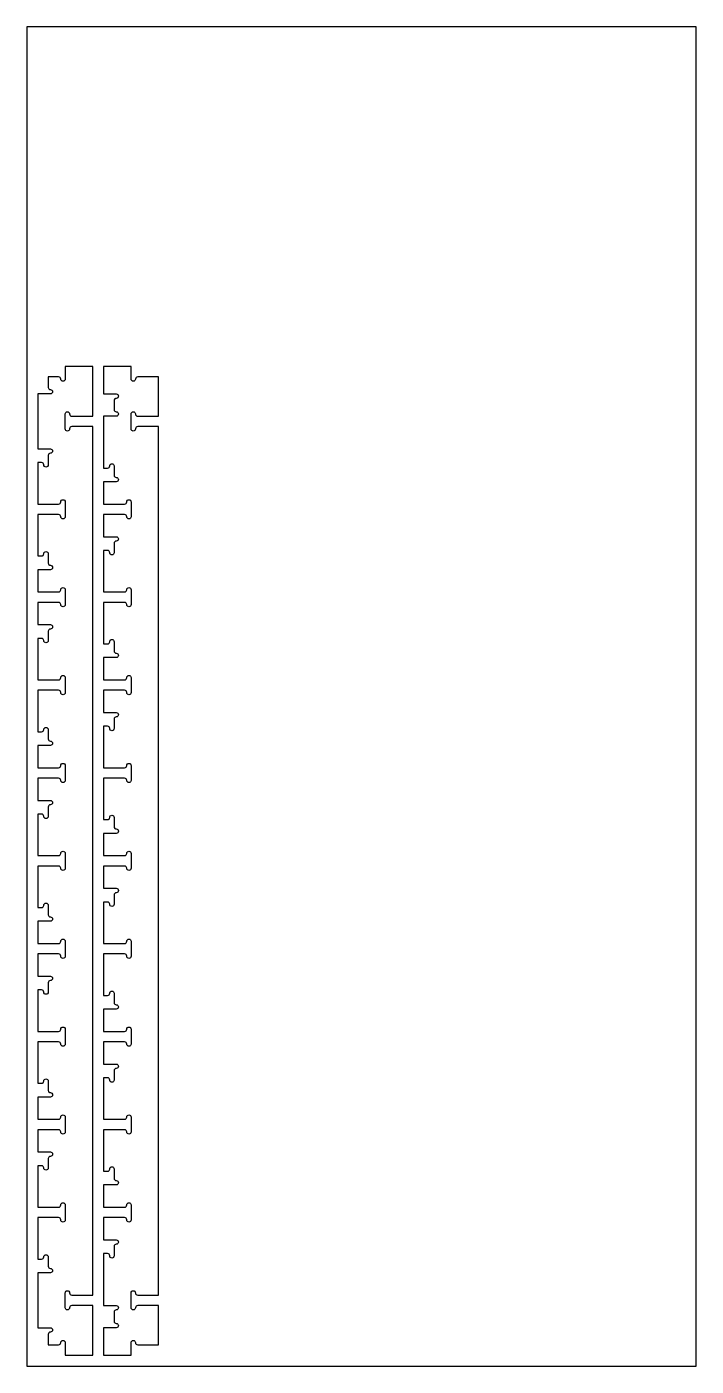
# Model space of a CAD drawing. Header units: inches. Extents: x 1367 to 1651, y -1653 to -1438.
# Drawn here: x 1603.2 to 1651.2, y -1534.4 to -1438.4 of the extents above; entities that cross this region are included whole.
import ezdxf

# ---------------------------------------------------------------- set-up
doc = ezdxf.new("R2010")
doc.units = ezdxf.units.IN
doc.header["$MEASUREMENT"] = 0
doc.layers.add('000_NOTES', color=6, linetype='Continuous')
doc.layers.add('CUT_THRU', color=7, linetype='Continuous')

msp = doc.modelspace()

# ---------------------------------------------------------------- linework, layer by layer
at = {"layer": 'CUT_THRU'}
for points in [[(1607.924, -1467.083), (1606.428, -1467.083, 0.414214), (1606.27, -1467.24, -1), (1605.955, -1467.24), (1605.955, -1466.177, -1), (1606.27, -1466.177, 0.414214), (1606.428, -1466.335), (1607.924, -1466.335), (1607.924, -1462.772), (1605.955, -1462.772), (1605.955, -1463.677, -1), (1605.64, -1463.677, 0.414214), (1605.483, -1463.52), (1604.735, -1463.52), (1604.735, -1464.268, 0.414214), (1604.892, -1464.425, -1), (1604.892, -1464.74), (1603.987, -1464.74), (1603.987, -1468.677), (1604.892, -1468.677, -1), (1604.892, -1468.992, 0.414214), (1604.735, -1469.15), (1604.735, -1469.819, -1), (1604.42, -1469.819, 0.414214), (1604.262, -1469.662), (1603.987, -1469.662), (1603.987, -1472.634), (1605.483, -1472.634, 0.414214), (1605.64, -1472.476, -1), (1605.955, -1472.476), (1605.955, -1473.539, -1), (1605.64, -1473.539, 0.414214), (1605.483, -1473.382), (1603.987, -1473.382), (1603.987, -1476.354), (1604.262, -1476.354, 0.414214), (1604.42, -1476.197, -1), (1604.735, -1476.197), (1604.735, -1476.866, 0.414214), (1604.892, -1477.024, -1), (1604.892, -1477.339), (1603.987, -1477.339), (1603.987, -1478.933), (1605.483, -1478.933, 0.414214), (1605.64, -1478.776, -1), (1605.955, -1478.776), (1605.955, -1479.839, -1), (1605.64, -1479.839, 0.414214), (1605.483, -1479.681), (1603.987, -1479.681), (1603.987, -1481.276), (1604.892, -1481.276, -1), (1604.892, -1481.591, 0.414214), (1604.735, -1481.748), (1604.735, -1482.417, -1), (1604.42, -1482.417, 0.414214), (1604.262, -1482.26), (1603.987, -1482.26), (1603.987, -1485.232), (1605.483, -1485.232, 0.414214), (1605.64, -1485.075, -1), (1605.955, -1485.075), (1605.955, -1486.138, -1), (1605.64, -1486.138, 0.414214), (1605.483, -1485.98), (1603.987, -1485.98), (1603.987, -1488.953), (1604.262, -1488.953, 0.414214), (1604.42, -1488.795, -1), (1604.735, -1488.795), (1604.735, -1489.465, 0.414214), (1604.892, -1489.622, -1), (1604.892, -1489.937), (1603.987, -1489.937), (1603.987, -1491.532), (1605.483, -1491.532, 0.414214), (1605.64, -1491.374, -1), (1605.955, -1491.374), (1605.955, -1492.437, -1), (1605.64, -1492.437, 0.414214), (1605.483, -1492.28), (1603.987, -1492.28), (1603.987, -1493.874), (1604.892, -1493.874, -1), (1604.892, -1494.189, 0.414214), (1604.735, -1494.347), (1604.735, -1495.016, -1), (1604.42, -1495.016, 0.414214), (1604.262, -1494.858), (1603.987, -1494.858), (1603.987, -1497.831), (1605.483, -1497.831, 0.414214), (1605.64, -1497.673, -1), (1605.955, -1497.673), (1605.955, -1498.736, -1), (1605.64, -1498.736, 0.414214), (1605.483, -1498.579), (1603.987, -1498.579), (1603.987, -1501.551), (1604.262, -1501.551, 0.414214), (1604.42, -1501.394, -1), (1604.735, -1501.394), (1604.735, -1502.063, 0.414214), (1604.892, -1502.221, -1), (1604.892, -1502.536), (1603.987, -1502.536), (1603.987, -1504.13), (1605.483, -1504.13, 0.414214), (1605.64, -1503.973, -1), (1605.955, -1503.973), (1605.955, -1505.036, -1), (1605.64, -1505.036, 0.414214), (1605.483, -1504.878), (1603.987, -1504.878), (1603.987, -1506.473), (1604.892, -1506.473, -1), (1604.892, -1506.787, 0.414214), (1604.735, -1506.945), (1604.735, -1507.614, -1), (1604.42, -1507.614, 0.414214), (1604.262, -1507.457), (1603.987, -1507.457), (1603.987, -1510.429), (1605.483, -1510.429, 0.414214), (1605.64, -1510.272, -1), (1605.955, -1510.272), (1605.955, -1511.335, -1), (1605.64, -1511.335, 0.414214), (1605.483, -1511.177), (1603.987, -1511.177), (1603.987, -1514.15), (1604.262, -1514.15, 0.414214), (1604.42, -1513.992, -1), (1604.735, -1513.992), (1604.735, -1514.662, 0.414214), (1604.892, -1514.819, -1), (1604.892, -1515.134), (1603.987, -1515.134), (1603.987, -1516.728), (1605.483, -1516.728, 0.414214), (1605.64, -1516.571, -1), (1605.955, -1516.571), (1605.955, -1517.634, -1), (1605.64, -1517.634, 0.414214), (1605.483, -1517.476), (1603.987, -1517.476), (1603.987, -1519.071), (1604.892, -1519.071, -1), (1604.892, -1519.386, 0.414214), (1604.735, -1519.543), (1604.735, -1520.213, -1), (1604.42, -1520.213, 0.414214), (1604.262, -1520.055), (1603.987, -1520.055), (1603.987, -1523.028), (1605.483, -1523.028, 0.414214), (1605.64, -1522.87, -1), (1605.955, -1522.87), (1605.955, -1523.933, -1), (1605.64, -1523.933, 0.414214), (1605.483, -1523.776), (1603.987, -1523.776), (1603.987, -1526.748), (1604.262, -1526.748, 0.414214), (1604.42, -1526.591, -1), (1604.735, -1526.591), (1604.735, -1527.26, 0.414214), (1604.892, -1527.417, -1), (1604.892, -1527.732), (1603.987, -1527.732), (1603.987, -1531.669), (1604.892, -1531.669, -1), (1604.892, -1531.984, 0.414214), (1604.735, -1532.142), (1604.735, -1532.89), (1605.483, -1532.89, 0.414214), (1605.64, -1532.732, -1), (1605.955, -1532.732), (1605.955, -1533.638), (1607.924, -1533.638), (1607.924, -1530.075), (1606.428, -1530.075, 0.414214), (1606.27, -1530.232, -1), (1605.955, -1530.232), (1605.955, -1529.169, -1), (1606.27, -1529.169, 0.414214), (1606.428, -1529.327), (1607.924, -1529.327), (1607.924, -1467.083)], [(1612.648, -1467.083), (1611.152, -1467.083, 0.414214), (1610.995, -1467.24, -1), (1610.68, -1467.24), (1610.68, -1466.177, -1), (1610.995, -1466.177, 0.414214), (1611.152, -1466.335), (1612.648, -1466.335), (1612.648, -1463.52), (1611.152, -1463.52, 0.414214), (1610.995, -1463.677, -1), (1610.68, -1463.677), (1610.68, -1462.772), (1608.711, -1462.772), (1608.711, -1464.74), (1609.617, -1464.74, -1), (1609.617, -1465.055, 0.414214), (1609.459, -1465.213), (1609.459, -1465.862, 0.414214), (1609.617, -1466.02, -1), (1609.617, -1466.335), (1608.711, -1466.335), (1608.711, -1470.055), (1608.987, -1470.055, 0.414214), (1609.144, -1469.898, -1), (1609.459, -1469.898), (1609.459, -1470.567, 0.414214), (1609.617, -1470.725, -1), (1609.617, -1471.039), (1608.711, -1471.039), (1608.711, -1472.634), (1610.207, -1472.634, 0.414214), (1610.365, -1472.476, -1), (1610.68, -1472.476), (1610.68, -1473.539, -1), (1610.365, -1473.539, 0.414214), (1610.207, -1473.382), (1608.711, -1473.382), (1608.711, -1474.976), (1609.617, -1474.976, -1), (1609.617, -1475.291, 0.414214), (1609.459, -1475.449), (1609.459, -1476.118, -1), (1609.144, -1476.118, 0.414214), (1608.987, -1475.961), (1608.711, -1475.961), (1608.711, -1478.933), (1610.207, -1478.933, 0.414214), (1610.365, -1478.776, -1), (1610.68, -1478.776), (1610.68, -1479.839, -1), (1610.365, -1479.839, 0.414214), (1610.207, -1479.681), (1608.711, -1479.681), (1608.711, -1482.654), (1608.987, -1482.654, 0.414214), (1609.144, -1482.496, -1), (1609.459, -1482.496), (1609.459, -1483.165, 0.414214), (1609.617, -1483.323, -1), (1609.617, -1483.638), (1608.711, -1483.638), (1608.711, -1485.232), (1610.207, -1485.232, 0.414214), (1610.365, -1485.075, -1), (1610.68, -1485.075), (1610.68, -1486.138, -1), (1610.365, -1486.138, 0.414214), (1610.207, -1485.98), (1608.711, -1485.98), (1608.711, -1487.575), (1609.617, -1487.575, -1), (1609.617, -1487.89, 0.414214), (1609.459, -1488.047), (1609.459, -1488.717, -1), (1609.144, -1488.717, 0.414214), (1608.987, -1488.559), (1608.711, -1488.559), (1608.711, -1491.532), (1610.207, -1491.532, 0.414214), (1610.365, -1491.374, -1), (1610.68, -1491.374), (1610.68, -1492.437, -1), (1610.365, -1492.437, 0.414214), (1610.207, -1492.28), (1608.711, -1492.28), (1608.711, -1495.252), (1608.987, -1495.252, 0.414214), (1609.144, -1495.095, -1), (1609.459, -1495.095), (1609.459, -1495.764, 0.414214), (1609.617, -1495.921, -1), (1609.617, -1496.236), (1608.711, -1496.236), (1608.711, -1497.831), (1610.207, -1497.831, 0.414214), (1610.365, -1497.673, -1), (1610.68, -1497.673), (1610.68, -1498.736, -1), (1610.365, -1498.736, 0.414214), (1610.207, -1498.579), (1608.711, -1498.579), (1608.711, -1500.173), (1609.617, -1500.173, -1), (1609.617, -1500.488, 0.414214), (1609.459, -1500.646), (1609.459, -1501.315, -1), (1609.144, -1501.315, 0.414214), (1608.987, -1501.158), (1608.711, -1501.158), (1608.711, -1504.13), (1610.207, -1504.13, 0.414214), (1610.365, -1503.973, -1), (1610.68, -1503.973), (1610.68, -1505.036, -1), (1610.365, -1505.036, 0.414214), (1610.207, -1504.878), (1608.711, -1504.878), (1608.711, -1507.85), (1608.987, -1507.85, 0.414214), (1609.144, -1507.693, -1), (1609.459, -1507.693), (1609.459, -1508.362, 0.414214), (1609.617, -1508.52, -1), (1609.617, -1508.835), (1608.711, -1508.835), (1608.711, -1510.429), (1610.207, -1510.429, 0.414214), (1610.365, -1510.272, -1), (1610.68, -1510.272), (1610.68, -1511.335, -1), (1610.365, -1511.335, 0.414214), (1610.207, -1511.177), (1608.711, -1511.177), (1608.711, -1512.772), (1609.617, -1512.772, -1), (1609.617, -1513.087, 0.414214), (1609.459, -1513.244), (1609.459, -1513.913, -1), (1609.144, -1513.913, 0.414214), (1608.987, -1513.756), (1608.711, -1513.756), (1608.711, -1516.728), (1610.207, -1516.728, 0.414214), (1610.365, -1516.571, -1), (1610.68, -1516.571), (1610.68, -1517.634, -1), (1610.365, -1517.634, 0.414214), (1610.207, -1517.476), (1608.711, -1517.476), (1608.711, -1520.449), (1608.987, -1520.449, 0.414214), (1609.144, -1520.291, -1), (1609.459, -1520.291), (1609.459, -1520.961, 0.414214), (1609.617, -1521.118, -1), (1609.617, -1521.433), (1608.711, -1521.433), (1608.711, -1523.028), (1610.207, -1523.028, 0.414214), (1610.365, -1522.87, -1), (1610.68, -1522.87), (1610.68, -1523.933, -1), (1610.365, -1523.933, 0.414214), (1610.207, -1523.776), (1608.711, -1523.776), (1608.711, -1525.37), (1609.617, -1525.37, -1), (1609.617, -1525.685, 0.414214), (1609.459, -1525.843), (1609.459, -1526.512, -1), (1609.144, -1526.512, 0.414214), (1608.987, -1526.354), (1608.711, -1526.354), (1608.711, -1530.075), (1609.617, -1530.075, -1), (1609.617, -1530.39, 0.414214), (1609.459, -1530.547), (1609.459, -1531.197, 0.414214), (1609.617, -1531.354, -1), (1609.617, -1531.669), (1608.711, -1531.669), (1608.711, -1533.638), (1610.68, -1533.638), (1610.68, -1532.732, -1), (1610.995, -1532.732, 0.414214), (1611.152, -1532.89), (1612.648, -1532.89), (1612.648, -1530.075), (1611.152, -1530.075, 0.414214), (1610.995, -1530.232, -1), (1610.68, -1530.232), (1610.68, -1529.169, -1), (1610.995, -1529.169, 0.414214), (1611.152, -1529.327), (1612.648, -1529.327), (1612.648, -1467.083)]]:
    msp.add_lwpolyline(points, format="xyb", close=True, dxfattribs=at)

# ---------------------------------------------------------------- meshes
at = {"layer": '000_NOTES'}
mesh = msp.add_polyface(dxfattribs=at)
corners = [(1603.199, -1534.425), (1603.199, -1438.425), (1651.199, -1438.425), (1651.199, -1534.425)]
mesh.append_faces([[corners[k] for k in face] for face in [(0, 3, 2, 1)]])

doc.saveas('drawing.dxf')
